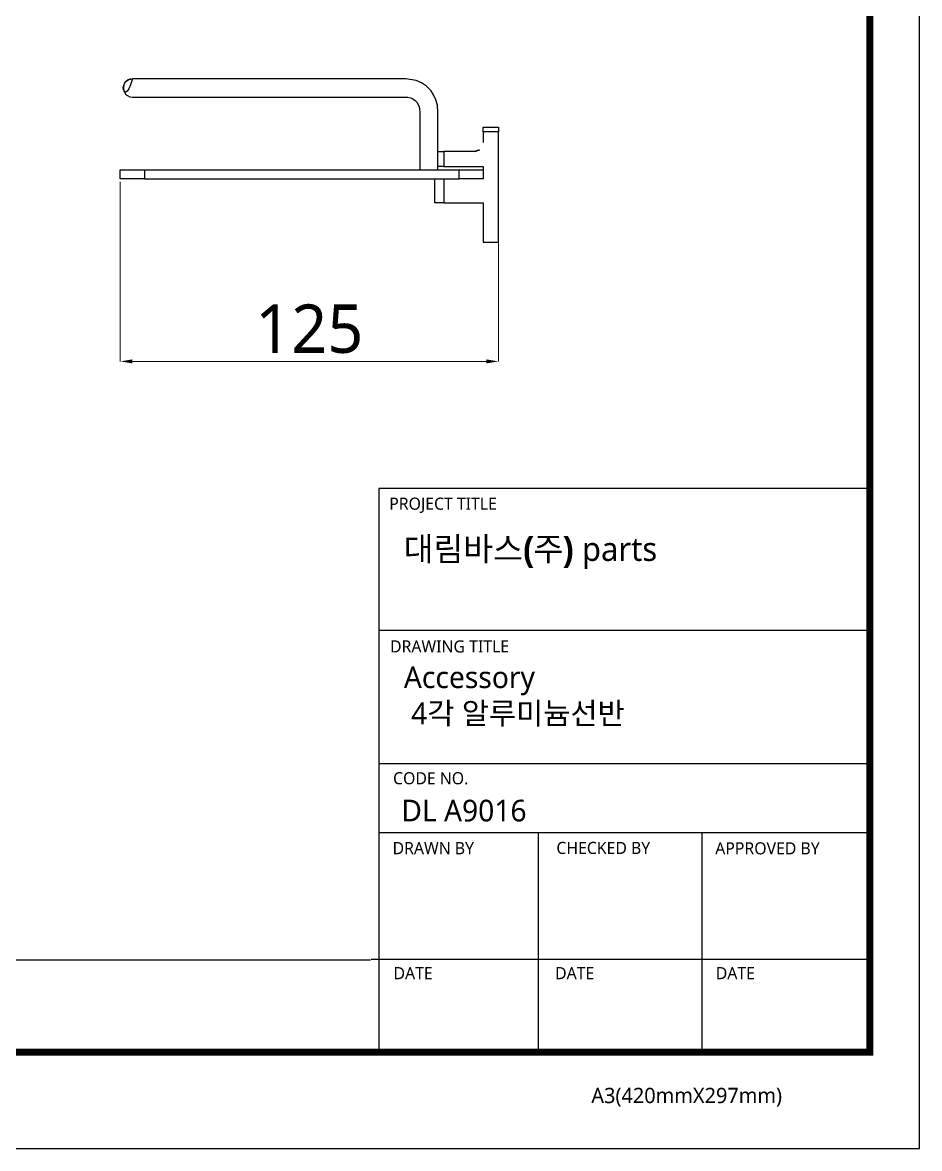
# Model space of a CAD drawing. Extents: x 16296677030 to 16296678118, y -37409617958 to -37409617214.
# Drawn here: x 16296677748.5 to 16296678045.1, y -37409617958 to -37409617585.9 of the extents above; entities that cross this region are included whole.
import ezdxf

# ---------------------------------------------------------------- set-up
doc = ezdxf.new("R2010")
doc.units = 0
doc.header["$LTSCALE"] = 10
doc.header["$MEASUREMENT"] = 0
doc.header["$PDMODE"] = 3
doc.header["$PDSIZE"] = -10
doc.layers.get('0').update_dxf_attribs({"linetype": 'CONTINUOUS'})
doc.layers.get('DEFPOINTS').update_dxf_attribs({"linetype": 'CONTINUOUS'})
doc.styles.add('Daelim Dimension', font='NanumGothic.ttf')
doc.dimstyles.new('DEFAULT', dxfattribs={"dimscale": 2, "dimtxt": 2, "dimasz": 2, "dimexe": 0, "dimexo": 2, "dimgap": 1, "dimtad": 1, "dimdec": 1, "dimzin": 9, "dimdsep": 46, "dimtxsty": 'Daelim Dimension', "dimcen": 0.5, "dimclrd": 252, "dimclre": 252, "dimclrt": 3, "dimadec": 1, "dimazin": 0, "dimtfac": 1, "dimtdec": 1, "dimtix": 1, "dimtmove": 0, "dimatfit": 3, "dimfxl": 1, "dimtolj": 1, "dimtzin": 1, "dimlwd": 9, "dimlwe": 9, "dimarcsym": 0})

# ---------------------------------------------------------------- blocks, each defined once
blk = doc.blocks.new('*D4')
at = {"color": 5, "lineweight": 9, "transparency": 16777216}
for p, q in [((16296677780.86701, -37409617638.572594), (16296677780.86701, -37409617697.921112)), ((16296677905.86701, -37409617644.322594), (16296677905.86701, -37409617697.921112)), ((16296677901.86701, -37409617697.921112), (16296677784.86701, -37409617697.921112))]:
    blk.add_line(p, q, dxfattribs=at)
at = {"color": 5, "transparency": 16777216}
for points in [[(16296677784.86701, -37409617697.254448), (16296677784.86701, -37409617698.587784), (16296677780.86701, -37409617697.921112)], [(16296677901.86701, -37409617697.254448), (16296677901.86701, -37409617698.587784), (16296677905.86701, -37409617697.921112)]]:
    blk.add_solid(points, dxfattribs=at)
at = {"layer": 'DEFPOINTS', "color": 0, "transparency": 16777216}
for p in [(16296677780.86701, -37409617634.572594), (16296677905.86701, -37409617640.322594), (16296677780.86701, -37409617697.921112)]:
    blk.add_point(p, dxfattribs=at)
at = {"color": 7, "transparency": 16777216, "insert": (16296677843.36701, -37409617687.211517), "char_height": 16, "attachment_point": 5, "style": 'Daelim Dimension'}
blk.add_mtext('\\A1;125', dxfattribs=at)

msp = doc.modelspace()

# ---------------------------------------------------------------- linework, layer by layer
at = {"color": 7, "linetype": 'Continuous'}
for p, q in [((16296677900.86701, -37409617620.572594), (16296677905.86701, -37409617620.572594)), ((16296677900.86701, -37409617622.072594), (16296677900.86701, -37409617620.572594)), ((16296677900.86701, -37409617622.072594), (16296677900.86701, -37409617625.572594)), ((16296677905.86701, -37409617622.072594), (16296677900.86701, -37409617622.072594)), ((16296677905.86701, -37409617620.572594), (16296677905.86701, -37409617622.072594)), ((16296677905.86701, -37409617658.572594), (16296677905.86701, -37409617622.072594)), ((16296677885.855829, -37409617628.572594), (16296677887.86701, -37409617628.572594)), ((16296677887.86701, -37409617628.572594), (16296677887.86701, -37409617633.572594)), ((16296677897.86701, -37409617628.572594), (16296677887.86701, -37409617628.572594)), ((16296677780.86701, -37409617637.572594), (16296677780.86701, -37409617634.572594)), ((16296677780.86701, -37409617634.572594), (16296677788.86701, -37409617634.572594)), ((16296677788.86701, -37409617634.572594), (16296677788.86701, -37409617637.572594)), ((16296677788.86701, -37409617634.572594), (16296677892.86701, -37409617634.572594)), ((16296677887.86701, -37409617633.572594), (16296677885.84778, -37409617633.572594)), ((16296677887.86701, -37409617633.572594), (16296677900.86701, -37409617633.572594)), ((16296677892.86701, -37409617637.572594), (16296677892.86701, -37409617634.572594)), ((16296677892.86701, -37409617634.572594), (16296677900.86701, -37409617634.572594)), ((16296677900.86701, -37409617633.572594), (16296677900.86701, -37409617634.572594)), ((16296677900.86701, -37409617634.572594), (16296677900.86701, -37409617637.572594)), ((16296677788.86701, -37409617637.572594), (16296677780.86701, -37409617637.572594)), ((16296677788.86701, -37409617637.572594), (16296677892.86701, -37409617637.572594)), ((16296677884.86701, -37409617645.572594), (16296677884.86701, -37409617637.572594)), ((16296677887.86701, -37409617637.572594), (16296677887.86701, -37409617645.572594)), ((16296677900.86701, -37409617637.572594), (16296677892.86701, -37409617637.572594)), ((16296677887.86701, -37409617645.572594), (16296677884.86701, -37409617645.572594)), ((16296677887.86701, -37409617645.572594), (16296677900.86701, -37409617645.572594)), ((16296677900.86701, -37409617645.572594), (16296677900.86701, -37409617658.572594)), ((16296677900.86701, -37409617658.572594), (16296677905.86701, -37409617658.572594))]:
    msp.add_line(p, q, dxfattribs=at)
at = {"color": 5, "ltscale": 40}
for p, q in [((16296678028.6665, -37409617739.87748), (16296677866.35927, -37409617739.87748)), ((16296678028.6665, -37409617786.791367), (16296677866.35927, -37409617786.791367)), ((16296678028.6665, -37409617786.791367), (16296677866.35927, -37409617786.791367)), ((16296678028.6665, -37409617830.923279), (16296677866.35927, -37409617830.923279)), ((16296678028.6665, -37409617830.923279), (16296677866.35927, -37409617830.923279)), ((16296678028.6665, -37409617853.684723), (16296677866.35927, -37409617853.684723)), ((16296678028.6665, -37409617853.684723), (16296677866.35927, -37409617853.684723)), ((16296677919.07807, -37409617853.684723), (16296677919.07807, -37409617926.141991)), ((16296677973.18284, -37409617853.684723), (16296677973.18284, -37409617926.141991)), ((16296678028.6665, -37409617895.540512), (16296677863.793779, -37409617895.540512)), ((16296678028.6665, -37409617895.540512), (16296677867.6238, -37409617895.540512)), ((16296678028.6665, -37409617926.141991), (16296677889.568769, -37409617926.141991))]:
    msp.add_line(p, q, dxfattribs=at)
at = {"color": 5, "ltscale": 0.5}
msp.add_line((16296677866.35927, -37409617739.87748), (16296677866.35927, -37409617927.123772), dxfattribs=at)
at = {"color": 5}
msp.add_line((16296677045.86632, -37409617895.656578), (16296677863.59848, -37409617895.656578), dxfattribs=at)
at = {"ltscale": 0.5}
msp.add_lwpolyline([(16296677029.53594, -37409617958.004929), (16296678045.09594, -37409617958.004929), (16296678045.09594, -37409617213.884941), (16296677029.53594, -37409617213.884941)], close=True, dxfattribs=at)
at = {"color": 5, "linetype": 'ByBlock', "lineweight": 200, "const_width": 2.34}
msp.add_lwpolyline([(16296677045.86632, -37409617926.14238), (16296678028.666321, -37409617926.14238), (16296678028.666321, -37409617231.162369), (16296677045.86632, -37409617231.162369)], close=True, dxfattribs=at)
at = {"color": 7, "linetype": 'Continuous', "flags": 128}
for points in [[(16296677784.508089, -37409617604.616493), (16296677784.149179, -37409617604.660187), (16296677783.48967, -37409617604.908478), (16296677782.94236, -37409617605.273087), (16296677782.529261, -37409617605.695168), (16296677782.063629, -37409617606.510391), (16296677781.900379, -37409617607.142059), (16296677781.8895, -37409617607.919907), (16296677782.22854, -37409617608.996178), (16296677782.640011, -37409617609.580292), (16296677783.24692, -37409617610.09623), (16296677784.018339, -37409617610.449501), (16296677784.86867, -37409617610.572594)], [(16296677885.86693, -37409617634.572594), (16296677885.86693, -37409617628.91037), (16296677885.86694, -37409617623.836502), (16296677885.86689, -37409617619.632607), (16296677885.8671, -37409617617.401939), (16296677885.866949, -37409617615.562202), (16296677885.71032, -37409617613.297897), (16296677885.23167, -37409617611.45916), (16296677884.445009, -37409617609.807083), (16296677883.60144, -37409617608.557709), (16296677882.845301, -37409617607.704453), (16296677882.097679, -37409617607.010262), (16296677880.43565, -37409617605.879669), (16296677878.64871, -37409617605.098732), (16296677875.31234, -37409617604.566856), (16296677872.370581, -37409617604.571831), (16296677868.754971, -37409617604.572609), (16296677864.39908, -37409617604.572609), (16296677859.576639, -37409617604.572594), (16296677852.593559, -37409617604.572594), (16296677844.712351, -37409617604.572594), (16296677835.98045, -37409617604.572594), (16296677826.41758, -37409617604.572594), (16296677819.58923, -37409617604.572594), (16296677812.37137, -37409617604.572594), (16296677804.642361, -37409617604.572594), (16296677800.689899, -37409617604.572594), (16296677796.67601, -37409617604.572594), (16296677792.520149, -37409617604.572594), (16296677791.64241, -37409617604.572594), (16296677790.880619, -37409617604.572594), (16296677789.36985, -37409617604.572594), (16296677787.95071, -37409617604.572594), (16296677786.76248, -37409617604.572594), (16296677786.26886, -37409617604.572594), (16296677785.87051, -37409617604.572594), (16296677785.43894, -37409617604.572594), (16296677785.162979, -37409617604.572594), (16296677784.89011, -37409617604.572594), (16296677784.86697, -37409617604.572594)], [(16296677784.86697, -37409617610.572594), (16296677784.91519, -37409617610.572594), (16296677785.36297, -37409617610.572594), (16296677785.864161, -37409617610.572594), (16296677786.35692, -37409617610.572594), (16296677787.008011, -37409617610.572594), (16296677787.742279, -37409617610.572594), (16296677789.497869, -37409617610.572594), (16296677791.803089, -37409617610.572594), (16296677794.259939, -37409617610.572594), (16296677796.681089, -37409617610.572594), (16296677799.05221, -37409617610.572594), (16296677806.724529, -37409617610.572594), (16296677820.621019, -37409617610.572594), (16296677832.632219, -37409617610.572594), (16296677844.06004, -37409617610.572594), (16296677853.798269, -37409617610.572594), (16296677862.924219, -37409617610.572601), (16296677871.06101, -37409617610.572563), (16296677872.96365, -37409617610.572571), (16296677874.588869, -37409617610.57164), (16296677875.937019, -37409617610.608803), (16296677877.222191, -37409617610.972069), (16296677878.3717, -37409617611.722572), (16296677878.90592, -37409617612.293228), (16296677879.482361, -37409617613.253502), (16296677879.692921, -37409617613.82798), (16296677879.837391, -37409617614.553337), (16296677879.86685, -37409617615.663208), (16296677879.867001, -37409617617.135292), (16296677879.86693, -37409617620.68721), (16296677879.86694, -37409617624.664009), (16296677879.86693, -37409617629.415367), (16296677879.86693, -37409617634.572594)]]:
    msp.add_lwpolyline(points, dxfattribs=at)
at = {"color": 7, "linetype": 'Continuous'}
for centre, start, end in [((16296677784.866989, -37409617607.572594), 90.00032785, 269.99967215), ((16296677897.86701, -37409617625.572594), 270, 0)]:
    msp.add_arc(centre, 3, start, end, dxfattribs=at)

# ---------------------------------------------------------------- texts
at = {"color": 5, "ltscale": 40, "style": 'Daelim Dimension'}
for s, height, p in [('PROJECT TITLE', 4.00765758, (16296677869.795259, -37409617746.94191)), ('DRAWING TITLE', 4.00765758, (16296677870.05221, -37409617794.109894)), ('CODE NO.', 4.0076576, (16296677871.05722, -37409617837.66819)), ('CHECKED BY', 4.0076576, (16296677925.04793, -37409617860.698212)), ('DRAWN BY', 4.0076576, (16296677870.900061, -37409617860.769279)), ('APPROVED BY', 4.00765758, (16296677977.56282, -37409617860.827667)), ('DATE', 4.0076576, (16296677871.213091, -37409617902.074959)), ('DATE', 4.0076576, (16296677924.621771, -37409617902.074959)), ('DATE', 4.0076576, (16296677977.74711, -37409617902.074959)), ('A3(420mmX297mm)', 5.05809927, (16296677936.60301, -37409617943.014877))]:
    msp.add_text(s, height=height, dxfattribs=at).set_placement(p)
at = {"attachment_point": 1, "style": 'Daelim Dimension'}
for s, insert, char_height, width in [('{\\fPretendard Variable SemiBold|b0|i0|c129|p2;\\C7;대림바스(주)} parts', (16296677874.56218, -37409617755.99276), 7.85616123, 126.26628788), (' Accessory\\P  4각 알루미늄선반', (16296677872.20402, -37409617798.714111), 7.154784, 110.87303948), ('DL A9016', (16296677873.79859, -37409617842.77739), 7.154784, 120.40769861)]:
    msp.add_mtext(s, dxfattribs=dict(at, insert=insert, char_height=char_height, width=width))

# ---------------------------------------------------------------- dimensions: what is measured, and where the dimension line sits
at = {"color": 5}
dim = msp.add_linear_dim(base=(16296677780.86701, -37409617697.921112), p1=(16296677905.86701, -37409617640.322594), p2=(16296677780.86701, -37409617634.572594), dimstyle='DEFAULT', override={"dimtxt": 8, "dimclrd": 5, "dimclre": 5, "dimclrt": 7}, dxfattribs=at)
dim.commit()
dim.dimension.update_dxf_attribs({"geometry": '*D4', "text_midpoint": (16296677843.36701, -37409617687.211517)})

doc.saveas('drawing.dxf')
